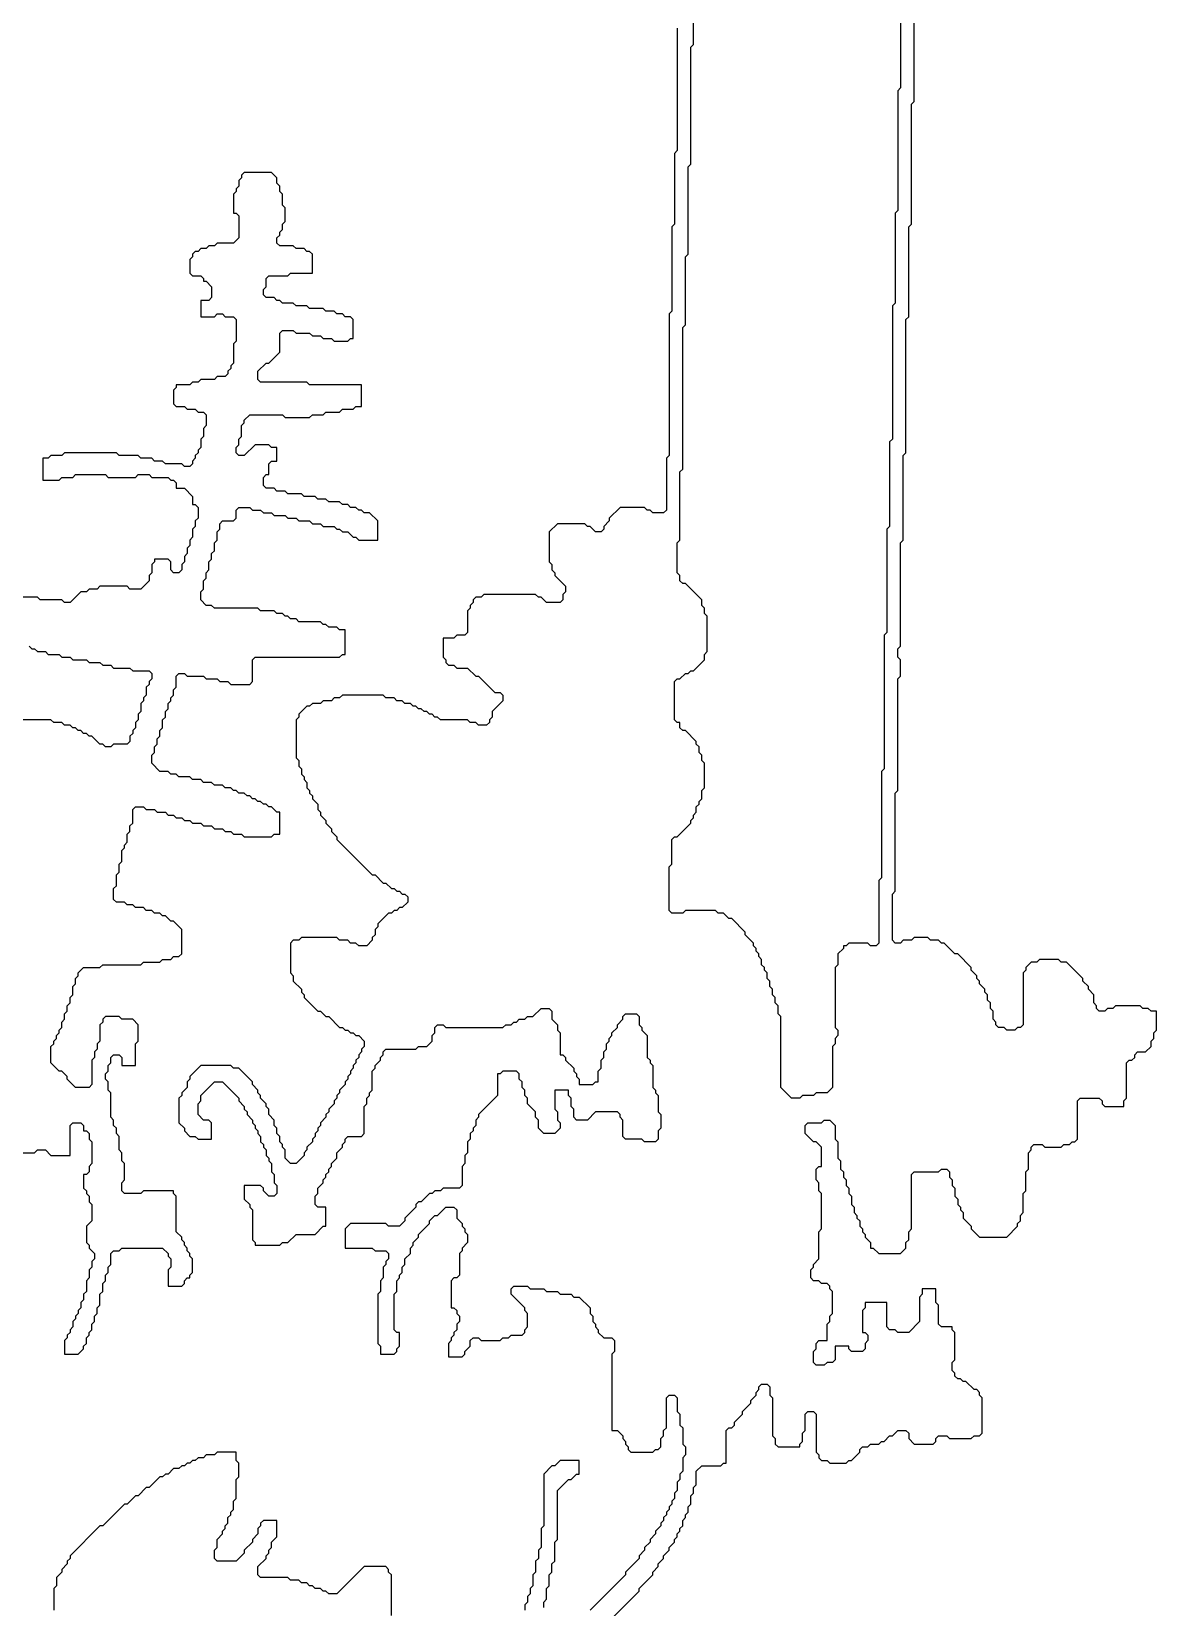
# Model space of a CAD drawing. Header units: metres. Extents: x 0 to 100, y 0 to 127.
# Drawn here: x 85.75 to 96.08, y 20.93 to 35.39 of the extents above; entities that cross this region are included whole.
import ezdxf

# ---------------------------------------------------------------- set-up
doc = ezdxf.new("R2010")
doc.units = ezdxf.units.M

msp = doc.modelspace()

# ---------------------------------------------------------------- linework, layer by layer
for points in [[(93.725, 35.975), (93.725, 34.875), (93.7, 34.85), (93.7, 33.75), (93.675, 33.725), (93.675, 32.9), (93.65, 32.875), (93.65, 31.65), (93.625, 31.625), (93.625, 30.85), (93.6, 30.825), (93.6, 29.875), (93.575, 29.85), (93.575, 28.625), (93.55, 28.6), (93.55, 27.625), (93.525, 27.6), (93.525, 27.025), (93.5, 27), (93.45, 27), (93.425, 27.025), (93.25, 27.025), (93.225, 27), (93.2, 27), (93.2, 26.975), (93.15, 26.925), (93.15, 26.825), (93.125, 26.8), (93.125, 26.25), (93.15, 26.225), (93.15, 26.175), (93.125, 26.15), (93.125, 26.1), (93.1, 26.075), (93.1, 25.7), (93.05, 25.65), (92.95, 25.65), (92.925, 25.625), (92.825, 25.625), (92.8, 25.6), (92.725, 25.6), (92.625, 25.7), (92.625, 26.35), (92.6, 26.375), (92.6, 26.45), (92.575, 26.475), (92.575, 26.525), (92.55, 26.55), (92.55, 26.6), (92.525, 26.625), (92.525, 26.675), (92.5, 26.7), (92.5, 26.75), (92.475, 26.775), (92.475, 26.8), (92.45, 26.825), (92.45, 26.875), (92.425, 26.9), (92.425, 26.925), (92.4, 26.95), (92.4, 26.975), (92.375, 27), (92.375, 27.025), (92.3, 27.1), (92.3, 27.125), (92.175, 27.25), (92.15, 27.25), (92.1, 27.3), (92.05, 27.3), (92.025, 27.325), (91.75, 27.325), (91.725, 27.3), (91.625, 27.3), (91.6, 27.325), (91.6, 27.725), (91.625, 27.75), (91.625, 27.975), (91.65, 28), (91.675, 28), (91.8, 28.125), (91.8, 28.15), (91.825, 28.175), (91.825, 28.2), (91.85, 28.225), (91.85, 28.275), (91.875, 28.3), (91.875, 28.325), (91.9, 28.35), (91.9, 28.425), (91.925, 28.45), (91.925, 28.675), (91.9, 28.7), (91.9, 28.75), (91.875, 28.775), (91.875, 28.825), (91.85, 28.85), (91.85, 28.875), (91.75, 28.975), (91.725, 28.975), (91.7, 29), (91.7, 29.05), (91.675, 29.05), (91.65, 29.075), (91.65, 29.425), (91.675, 29.45), (91.7, 29.45), (91.75, 29.5), (91.775, 29.5), (91.8, 29.525), (91.825, 29.525), (91.925, 29.625), (91.925, 29.675), (91.95, 29.7), (91.95, 30.025), (91.925, 30.05), (91.925, 30.1), (91.9, 30.125), (91.9, 30.175), (91.75, 30.325), (91.725, 30.325), (91.7, 30.35), (91.7, 30.4), (91.675, 30.425), (91.675, 30.7), (91.7, 30.725), (91.7, 31.35), (91.725, 31.375), (91.725, 32.675), (91.75, 32.7), (91.75, 33.325), (91.775, 33.35), (91.775, 34.15), (91.8, 34.175), (91.8, 35.25), (91.825, 35.275), (91.825, 36.35)], [(91.025, 20.775), (91.325, 21.075), (91.325, 21.1), (91.45, 21.225), (91.45, 21.25), (91.5, 21.3), (91.5, 21.325), (91.55, 21.375), (91.55, 21.4), (91.6, 21.45), (91.6, 21.475), (91.65, 21.525), (91.65, 21.55), (91.675, 21.575), (91.675, 21.6), (91.7, 21.625), (91.7, 21.65), (91.725, 21.675), (91.725, 21.725), (91.75, 21.75), (91.75, 21.775), (91.775, 21.8), (91.775, 21.85), (91.8, 21.875), (91.8, 21.95), (91.825, 21.975), (91.825, 22.025), (91.85, 22.05), (91.85, 22.175), (91.9, 22.225), (92.075, 22.225), (92.1, 22.25), (92.125, 22.25), (92.125, 22.55), (92.15, 22.575), (92.175, 22.575), (92.2, 22.6), (92.2, 22.625), (92.275, 22.7), (92.275, 22.725), (92.35, 22.8), (92.35, 22.825), (92.4, 22.875), (92.4, 22.9), (92.425, 22.925), (92.425, 22.95), (92.45, 22.975), (92.5, 22.975), (92.525, 22.95), (92.525, 22.875), (92.55, 22.85), (92.55, 22.5), (92.575, 22.475), (92.575, 22.425), (92.6, 22.4), (92.8, 22.4), (92.8, 22.425), (92.825, 22.45), (92.825, 22.525), (92.85, 22.55), (92.85, 22.7), (92.875, 22.725), (92.925, 22.725), (92.95, 22.7), (92.95, 22.35), (92.975, 22.325), (92.975, 22.3), (93, 22.275), (93.05, 22.275), (93.075, 22.25), (93.225, 22.25), (93.25, 22.275), (93.275, 22.275), (93.35, 22.35), (93.35, 22.375), (93.375, 22.4), (93.425, 22.4), (93.45, 22.425), (93.525, 22.425), (93.55, 22.45), (93.575, 22.45), (93.625, 22.5), (93.65, 22.5), (93.7, 22.55), (93.775, 22.55), (93.8, 22.525), (93.8, 22.475), (93.85, 22.425), (94.025, 22.425), (94.05, 22.45), (94.05, 22.475), (94.075, 22.5), (94.15, 22.5), (94.175, 22.475), (94.375, 22.475), (94.4, 22.5), (94.45, 22.5), (94.475, 22.525), (94.475, 22.85), (94.45, 22.875), (94.45, 22.9), (94.425, 22.925), (94.4, 22.925), (94.325, 23), (94.3, 23), (94.275, 23.025), (94.25, 23.025), (94.225, 23.05), (94.225, 23.075), (94.2, 23.1), (94.2, 23.175), (94.225, 23.2), (94.225, 23.45), (94.2, 23.475), (94.2, 23.5), (94.1, 23.5), (94.075, 23.525), (94.075, 23.7), (94.05, 23.725), (94.05, 23.85), (93.925, 23.85), (93.925, 23.8), (93.9, 23.775), (93.9, 23.55), (93.8, 23.45), (93.7, 23.45), (93.675, 23.475), (93.625, 23.475), (93.6, 23.5), (93.6, 23.725), (93.4, 23.725), (93.4, 23.675), (93.375, 23.65), (93.375, 23.45), (93.4, 23.45), (93.425, 23.425), (93.425, 23.375), (93.4, 23.35), (93.4, 23.3), (93.375, 23.275), (93.275, 23.275), (93.25, 23.3), (93.25, 23.325), (93.125, 23.325), (93.125, 23.2), (93.1, 23.175), (93.05, 23.175), (93.025, 23.15), (92.95, 23.15), (92.925, 23.175), (92.925, 23.275), (92.95, 23.3), (92.95, 23.35), (92.975, 23.375), (93.05, 23.375), (93.05, 23.525), (93.075, 23.55), (93.075, 23.6), (93.1, 23.625), (93.1, 23.825), (93.075, 23.85), (93.075, 23.875), (93.05, 23.9), (93, 23.9), (92.975, 23.925), (92.925, 23.925), (92.9, 23.95), (92.9, 24.025), (92.925, 24.05), (92.925, 24.075), (92.975, 24.125), (92.975, 24.375), (93, 24.4), (93, 24.725), (92.975, 24.75), (92.975, 24.825), (92.95, 24.85), (92.95, 24.95), (92.975, 24.975), (93, 24.975), (93, 25.15), (92.95, 25.2), (92.925, 25.2), (92.85, 25.275), (92.85, 25.35), (92.875, 25.375), (93, 25.375), (93.025, 25.4), (93.075, 25.4), (93.125, 25.35), (93.125, 25.225), (93.15, 25.2), (93.15, 25.05), (93.175, 25.025), (93.175, 24.95), (93.2, 24.925), (93.2, 24.875), (93.225, 24.85), (93.225, 24.8), (93.25, 24.775), (93.25, 24.725), (93.275, 24.7), (93.275, 24.625), (93.3, 24.6), (93.3, 24.55), (93.325, 24.525), (93.325, 24.5), (93.35, 24.475), (93.35, 24.425), (93.375, 24.4), (93.375, 24.375), (93.4, 24.35), (93.4, 24.325), (93.45, 24.275), (93.45, 24.225), (93.475, 24.225), (93.525, 24.175), (93.725, 24.175), (93.775, 24.225), (93.775, 24.275), (93.8, 24.3), (93.8, 24.375), (93.825, 24.4), (93.825, 24.9), (93.85, 24.925), (94.075, 24.925), (94.1, 24.95), (94.15, 24.95), (94.175, 24.925), (94.175, 24.875), (94.2, 24.85), (94.2, 24.8), (94.225, 24.775), (94.225, 24.7), (94.25, 24.675), (94.25, 24.625), (94.275, 24.6), (94.275, 24.575), (94.3, 24.55), (94.3, 24.5), (94.375, 24.425), (94.375, 24.4), (94.45, 24.325), (94.7, 24.325), (94.8, 24.425), (94.8, 24.45), (94.825, 24.475), (94.825, 24.525), (94.85, 24.55), (94.85, 24.725), (94.875, 24.75), (94.875, 24.925), (94.9, 24.95), (94.9, 25.1), (94.925, 25.125), (94.925, 25.15), (94.95, 25.175), (95.025, 25.175), (95.05, 25.15), (95.2, 25.15), (95.225, 25.175), (95.275, 25.175), (95.3, 25.2), (95.325, 25.2), (95.35, 25.225), (95.35, 25.575), (95.375, 25.6), (95.55, 25.6), (95.575, 25.575), (95.575, 25.55), (95.6, 25.525), (95.775, 25.525), (95.775, 25.575), (95.8, 25.6), (95.8, 25.925), (95.825, 25.95), (95.85, 25.95), (95.875, 25.975), (95.875, 26), (95.9, 26.025), (95.975, 26.025), (96.025, 26.075), (96.025, 26.125), (96.05, 26.15), (96.05, 26.2), (96.075, 26.225), (96.075, 26.4), (96.025, 26.4), (96, 26.425), (95.95, 26.425), (95.925, 26.45), (95.7, 26.45), (95.675, 26.425), (95.625, 26.425), (95.6, 26.4), (95.55, 26.4), (95.525, 26.425), (95.525, 26.45), (95.5, 26.475), (95.5, 26.55), (95.45, 26.6), (95.45, 26.625), (95.4, 26.675), (95.4, 26.7), (95.25, 26.85), (95.2, 26.85), (95.175, 26.875), (95, 26.875), (94.975, 26.85), (94.925, 26.85), (94.875, 26.8), (94.875, 26.775), (94.85, 26.75), (94.85, 26.275), (94.825, 26.25), (94.8, 26.25), (94.775, 26.225), (94.7, 26.225), (94.675, 26.25), (94.625, 26.25), (94.6, 26.275), (94.6, 26.3), (94.575, 26.325), (94.575, 26.4), (94.55, 26.425), (94.55, 26.475), (94.525, 26.5), (94.525, 26.55), (94.5, 26.575), (94.5, 26.6), (94.45, 26.65), (94.45, 26.675), (94.425, 26.7), (94.425, 26.725), (94.375, 26.775), (94.375, 26.8), (94.25, 26.925), (94.225, 26.925), (94.125, 27.025), (94.1, 27.025), (94.075, 27.05), (94, 27.05), (93.975, 27.075), (93.85, 27.075), (93.825, 27.05), (93.75, 27.05), (93.725, 27.025), (93.675, 27.025), (93.65, 27.05), (93.65, 27.475), (93.675, 27.5), (93.675, 28.4), (93.7, 28.425), (93.7, 29.45), (93.725, 29.475), (93.725, 29.625), (93.7, 29.65), (93.7, 29.725), (93.725, 29.75), (93.725, 30.7), (93.75, 30.725), (93.75, 31.5), (93.775, 31.525), (93.775, 32.75), (93.8, 32.775), (93.8, 33.6), (93.825, 33.625), (93.825, 34.725), (93.85, 34.75), (93.85, 35.85)], [(91.675, 35.425), (91.675, 34.3), (91.65, 34.275), (91.65, 33.625), (91.625, 33.6), (91.625, 32.825), (91.6, 32.8), (91.6, 31.5), (91.575, 31.475), (91.575, 31), (91.55, 30.975), (91.45, 30.975), (91.425, 31), (91.4, 31), (91.375, 31.025), (91.15, 31.025), (91.05, 30.925), (91.05, 30.9), (91, 30.85), (91, 30.825), (90.975, 30.8), (90.925, 30.8), (90.875, 30.85), (90.85, 30.85), (90.825, 30.875), (90.575, 30.875), (90.5, 30.8), (90.5, 30.525), (90.525, 30.5), (90.525, 30.45), (90.55, 30.425), (90.55, 30.4), (90.65, 30.3), (90.65, 30.25), (90.625, 30.225), (90.625, 30.175), (90.6, 30.15), (90.475, 30.15), (90.425, 30.2), (90.4, 30.2), (90.375, 30.225), (89.9, 30.225), (89.875, 30.2), (89.825, 30.2), (89.8, 30.175), (89.8, 30.15), (89.775, 30.125), (89.775, 30.1), (89.75, 30.075), (89.75, 29.875), (89.725, 29.85), (89.65, 29.85), (89.625, 29.825), (89.525, 29.825), (89.525, 29.65), (89.55, 29.625), (89.55, 29.6), (89.575, 29.575), (89.625, 29.575), (89.65, 29.55), (89.75, 29.55), (89.825, 29.475), (89.85, 29.475), (90, 29.325), (90.05, 29.325), (90.075, 29.3), (90.075, 29.25), (89.975, 29.15), (89.975, 29.1), (89.95, 29.075), (89.95, 29.05), (89.925, 29.025), (89.85, 29.025), (89.825, 29.05), (89.775, 29.05), (89.75, 29.075), (89.5, 29.075), (89.475, 29.1), (89.45, 29.1), (89.425, 29.125), (89.4, 29.125), (89.375, 29.15), (89.35, 29.15), (89.325, 29.175), (89.3, 29.175), (89.275, 29.2), (89.25, 29.2), (89.225, 29.225), (89.175, 29.225), (89.15, 29.25), (89.1, 29.25), (89.075, 29.275), (89, 29.275), (88.975, 29.3), (88.6, 29.3), (88.575, 29.275), (88.525, 29.275), (88.5, 29.25), (88.425, 29.25), (88.4, 29.225), (88.325, 29.225), (88.3, 29.2), (88.275, 29.2), (88.2, 29.125), (88.2, 29.1), (88.175, 29.075), (88.175, 28.725), (88.2, 28.7), (88.2, 28.65), (88.225, 28.625), (88.225, 28.575), (88.25, 28.55), (88.25, 28.525), (88.275, 28.5), (88.275, 28.45), (88.3, 28.425), (88.3, 28.4), (88.325, 28.375), (88.325, 28.35), (88.375, 28.3), (88.375, 28.25), (88.4, 28.225), (88.4, 28.2), (88.45, 28.15), (88.45, 28.125), (88.5, 28.075), (88.5, 28.05), (88.55, 28), (88.55, 27.975), (88.875, 27.65), (88.9, 27.65), (88.975, 27.575), (89, 27.575), (89.05, 27.525), (89.075, 27.525), (89.1, 27.5), (89.125, 27.5), (89.15, 27.475), (89.175, 27.475), (89.2, 27.45), (89.2, 27.4), (89.15, 27.35), (89.125, 27.35), (89.1, 27.325), (89.075, 27.325), (89.05, 27.3), (89.025, 27.3), (88.925, 27.2), (88.925, 27.175), (88.9, 27.15), (88.9, 27.1), (88.875, 27.075), (88.875, 27.05), (88.825, 27), (88.75, 27), (88.725, 27.025), (88.675, 27.025), (88.65, 27.05), (88.575, 27.05), (88.55, 27.075), (88.225, 27.075), (88.2, 27.05), (88.15, 27.05), (88.125, 27.025), (88.125, 26.75), (88.15, 26.725), (88.15, 26.675), (88.225, 26.6), (88.225, 26.575), (88.25, 26.55), (88.25, 26.525), (88.375, 26.4), (88.4, 26.4), (88.45, 26.35), (88.475, 26.35), (88.575, 26.25), (88.6, 26.25), (88.625, 26.225), (88.65, 26.225), (88.675, 26.2), (88.7, 26.2), (88.725, 26.175), (88.75, 26.175), (88.8, 26.125), (88.8, 26.075), (88.775, 26.05), (88.775, 26.025), (88.75, 26), (88.75, 25.975), (88.725, 25.95), (88.725, 25.925), (88.7, 25.9), (88.7, 25.875), (88.675, 25.85), (88.675, 25.825), (88.65, 25.8), (88.65, 25.775), (88.625, 25.75), (88.625, 25.725), (88.575, 25.675), (88.575, 25.65), (88.55, 25.625), (88.55, 25.6), (88.525, 25.575), (88.525, 25.55), (88.475, 25.5), (88.475, 25.475), (88.45, 25.45), (88.45, 25.425), (88.4, 25.375), (88.4, 25.35), (88.375, 25.325), (88.375, 25.3), (88.35, 25.275), (88.35, 25.25), (88.325, 25.225), (88.325, 25.2), (88.275, 25.15), (88.275, 25.125), (88.25, 25.1), (88.25, 25.075), (88.175, 25), (88.125, 25), (88.075, 25.05), (88.075, 25.125), (88.05, 25.15), (88.05, 25.175), (88.025, 25.2), (88.025, 25.25), (88, 25.275), (88, 25.325), (87.975, 25.35), (87.975, 25.4), (87.925, 25.45), (87.925, 25.5), (87.9, 25.525), (87.9, 25.55), (87.85, 25.6), (87.85, 25.625), (87.825, 25.65), (87.825, 25.675), (87.775, 25.725), (87.775, 25.75), (87.65, 25.875), (87.6, 25.875), (87.575, 25.9), (87.3, 25.9), (87.2, 25.8), (87.2, 25.775), (87.175, 25.75), (87.175, 25.7), (87.125, 25.65), (87.125, 25.625), (87.1, 25.6), (87.1, 25.375), (87.15, 25.325), (87.15, 25.3), (87.2, 25.25), (87.25, 25.25), (87.275, 25.225), (87.4, 25.225), (87.4, 25.375), (87.375, 25.4), (87.325, 25.4), (87.275, 25.45), (87.275, 25.55), (87.3, 25.575), (87.3, 25.625), (87.425, 25.75), (87.5, 25.75), (87.65, 25.6), (87.65, 25.575), (87.7, 25.525), (87.7, 25.5), (87.725, 25.475), (87.725, 25.45), (87.775, 25.4), (87.775, 25.375), (87.8, 25.35), (87.8, 25.325), (87.825, 25.3), (87.825, 25.275), (87.85, 25.25), (87.85, 25.2), (87.875, 25.175), (87.875, 25.15), (87.9, 25.125), (87.9, 25.075), (87.925, 25.05), (87.925, 25.025), (87.95, 25), (87.95, 24.925), (87.975, 24.9), (87.975, 24.825), (88, 24.8), (88, 24.725), (87.975, 24.7), (87.925, 24.7), (87.875, 24.75), (87.875, 24.775), (87.85, 24.8), (87.7, 24.8), (87.7, 24.675), (87.75, 24.625), (87.75, 24.6), (87.775, 24.575), (87.775, 24.3), (87.8, 24.275), (87.8, 24.25), (88.025, 24.25), (88.05, 24.275), (88.1, 24.275), (88.175, 24.35), (88.35, 24.35), (88.425, 24.425), (88.45, 24.425), (88.45, 24.6), (88.375, 24.6), (88.35, 24.625), (88.35, 24.7), (88.375, 24.725), (88.375, 24.775), (88.425, 24.825), (88.425, 24.85), (88.45, 24.875), (88.45, 24.9), (88.475, 24.925), (88.475, 24.95), (88.5, 24.975), (88.5, 25), (88.55, 25.05), (88.55, 25.1), (88.6, 25.15), (88.6, 25.175), (88.625, 25.2), (88.625, 25.225), (88.65, 25.25), (88.775, 25.25), (88.8, 25.275), (88.8, 25.525), (88.825, 25.55), (88.825, 25.6), (88.85, 25.625), (88.85, 25.65), (88.875, 25.675), (88.875, 25.85), (88.9, 25.875), (88.9, 25.9), (88.95, 25.95), (88.95, 25.975), (88.975, 26), (88.975, 26.025), (89, 26.05), (89.275, 26.05), (89.3, 26.075), (89.375, 26.075), (89.425, 26.125), (89.425, 26.175), (89.45, 26.2), (89.45, 26.25), (89.475, 26.275), (89.525, 26.275), (89.55, 26.25), (90.075, 26.25), (90.1, 26.275), (90.15, 26.275), (90.175, 26.3), (90.2, 26.3), (90.225, 26.325), (90.275, 26.325), (90.3, 26.35), (90.35, 26.35), (90.425, 26.425), (90.5, 26.425), (90.525, 26.4), (90.525, 26.325), (90.575, 26.275), (90.575, 26.225), (90.6, 26.2), (90.6, 26), (90.625, 26), (90.65, 25.975), (90.65, 25.95), (90.725, 25.875), (90.725, 25.85), (90.75, 25.825), (90.75, 25.8), (90.775, 25.775), (90.775, 25.725), (90.9, 25.725), (90.925, 25.75), (90.95, 25.75), (90.95, 25.85), (90.975, 25.875), (90.975, 25.95), (91, 25.975), (91, 26.025), (91.025, 26.05), (91.025, 26.1), (91.05, 26.125), (91.05, 26.15), (91.075, 26.175), (91.075, 26.2), (91.125, 26.25), (91.125, 26.275), (91.175, 26.325), (91.175, 26.35), (91.2, 26.375), (91.3, 26.375), (91.325, 26.35), (91.325, 26.275), (91.35, 26.25), (91.35, 26.225), (91.4, 26.175), (91.4, 25.975), (91.425, 25.95), (91.425, 25.925), (91.45, 25.9), (91.45, 25.7), (91.475, 25.675), (91.475, 25.65), (91.5, 25.625), (91.5, 25.475), (91.525, 25.45), (91.525, 25.325), (91.5, 25.3), (91.5, 25.225), (91.475, 25.2), (91.375, 25.2), (91.35, 25.225), (91.2, 25.225), (91.175, 25.25), (91.175, 25.4), (91.15, 25.425), (91.15, 25.45), (91.125, 25.475), (90.925, 25.475), (90.85, 25.4), (90.75, 25.4), (90.725, 25.425), (90.725, 25.5), (90.7, 25.525), (90.7, 25.6), (90.675, 25.625), (90.675, 25.675), (90.55, 25.675), (90.55, 25.5), (90.575, 25.475), (90.575, 25.4), (90.6, 25.375), (90.6, 25.325), (90.55, 25.275), (90.45, 25.275), (90.4, 25.325), (90.4, 25.4), (90.375, 25.425), (90.375, 25.475), (90.3, 25.55), (90.3, 25.6), (90.275, 25.625), (90.275, 25.675), (90.25, 25.7), (90.25, 25.75), (90.225, 25.775), (90.225, 25.825), (90.2, 25.85), (90.075, 25.85), (90.05, 25.825), (90.025, 25.825), (90.025, 25.625), (89.85, 25.45), (89.85, 25.425), (89.825, 25.4), (89.825, 25.35), (89.8, 25.325), (89.8, 25.3), (89.775, 25.275), (89.775, 25.225), (89.75, 25.2), (89.75, 25.1), (89.725, 25.075), (89.725, 25), (89.7, 24.975), (89.7, 24.8), (89.675, 24.775), (89.525, 24.775), (89.5, 24.75), (89.45, 24.75), (89.425, 24.725), (89.4, 24.725), (89.325, 24.65), (89.3, 24.65), (89.275, 24.625), (89.275, 24.6), (89.175, 24.5), (89.175, 24.475), (89.125, 24.425), (89.025, 24.425), (89, 24.45), (88.675, 24.45), (88.625, 24.4), (88.625, 24.225), (88.875, 24.225), (88.9, 24.2), (89, 24.2), (89.025, 24.175), (89.025, 24.125), (89, 24.1), (89, 24.075), (88.975, 24.05), (88.975, 23.95), (88.95, 23.925), (88.95, 23.825), (88.925, 23.8), (88.925, 23.35), (88.95, 23.325), (88.95, 23.25), (89.075, 23.25), (89.1, 23.275), (89.1, 23.3), (89.125, 23.325), (89.125, 23.45), (89.1, 23.45), (89.075, 23.475), (89.075, 23.8), (89.1, 23.825), (89.1, 23.925), (89.125, 23.95), (89.125, 23.975), (89.15, 24), (89.15, 24.05), (89.175, 24.075), (89.175, 24.125), (89.225, 24.175), (89.225, 24.225), (89.25, 24.25), (89.25, 24.275), (89.3, 24.325), (89.3, 24.35), (89.4, 24.45), (89.4, 24.475), (89.45, 24.525), (89.475, 24.525), (89.55, 24.6), (89.625, 24.6), (89.65, 24.575), (89.65, 24.5), (89.7, 24.45), (89.7, 24.425), (89.725, 24.4), (89.725, 24.375), (89.75, 24.35), (89.75, 24.275), (89.7, 24.225), (89.7, 24.2), (89.675, 24.175), (89.675, 23.975), (89.65, 23.95), (89.625, 23.95), (89.6, 23.925), (89.6, 23.675), (89.625, 23.675), (89.65, 23.65), (89.65, 23.625), (89.675, 23.6), (89.675, 23.55), (89.65, 23.525), (89.65, 23.475), (89.625, 23.45), (89.625, 23.425), (89.6, 23.4), (89.6, 23.375), (89.575, 23.35), (89.575, 23.225), (89.7, 23.225), (89.725, 23.25), (89.725, 23.275), (89.775, 23.325), (89.775, 23.375), (89.8, 23.4), (89.85, 23.4), (89.875, 23.375), (90.05, 23.375), (90.075, 23.4), (90.125, 23.4), (90.15, 23.425), (90.25, 23.425), (90.275, 23.45), (90.275, 23.475), (90.3, 23.5), (90.3, 23.625), (90.275, 23.65), (90.275, 23.675), (90.15, 23.8), (90.15, 23.85), (90.175, 23.875), (90.3, 23.875), (90.325, 23.85), (90.45, 23.85), (90.475, 23.825), (90.575, 23.825), (90.6, 23.8), (90.7, 23.8), (90.725, 23.775), (90.775, 23.775), (90.875, 23.675), (90.875, 23.625), (90.9, 23.6), (90.9, 23.55), (90.925, 23.525), (90.925, 23.5), (90.95, 23.475), (90.95, 23.45), (91, 23.4), (91.075, 23.4), (91.1, 23.375), (91.1, 23.275), (91.075, 23.25), (91.075, 22.55), (91.125, 22.55), (91.175, 22.5), (91.175, 22.475), (91.2, 22.45), (91.2, 22.425), (91.225, 22.4), (91.225, 22.375), (91.25, 22.35), (91.45, 22.35), (91.475, 22.375), (91.5, 22.375), (91.525, 22.4), (91.525, 22.475), (91.55, 22.5), (91.55, 22.55), (91.575, 22.575), (91.575, 22.85), (91.6, 22.875), (91.65, 22.875), (91.675, 22.85), (91.675, 22.725), (91.7, 22.7), (91.7, 22.6), (91.725, 22.575), (91.725, 22.425), (91.75, 22.4), (91.75, 22.325), (91.725, 22.3), (91.725, 22.175), (91.7, 22.15), (91.7, 22.1), (91.675, 22.075), (91.675, 22), (91.65, 21.975), (91.65, 21.925), (91.625, 21.9), (91.625, 21.875), (91.6, 21.85), (91.6, 21.825), (91.575, 21.8), (91.575, 21.775), (91.55, 21.75), (91.55, 21.725), (91.525, 21.7), (91.525, 21.675), (91.475, 21.625), (91.475, 21.6), (91.425, 21.55), (91.425, 21.525), (91.375, 21.475), (91.375, 21.45), (91.325, 21.4), (91.325, 21.375), (91.2, 21.25), (91.2, 21.225), (90.875, 20.9)], [(85.65, 25.1), (85.775, 25.1), (85.8, 25.125), (85.875, 25.125), (85.925, 25.075), (86.1, 25.075), (86.1, 25.35), (86.125, 25.375), (86.2, 25.375), (86.225, 25.35), (86.225, 25.3), (86.25, 25.3), (86.275, 25.275), (86.275, 25.225), (86.3, 25.2), (86.3, 25), (86.275, 24.975), (86.275, 24.925), (86.25, 24.9), (86.225, 24.9), (86.225, 24.775), (86.25, 24.75), (86.25, 24.725), (86.275, 24.7), (86.275, 24.65), (86.3, 24.625), (86.3, 24.475), (86.25, 24.425), (86.25, 24.275), (86.275, 24.25), (86.275, 24.225), (86.325, 24.175), (86.325, 24.125), (86.3, 24.1), (86.3, 24.05), (86.275, 24.025), (86.275, 23.95), (86.25, 23.925), (86.25, 23.825), (86.225, 23.8), (86.225, 23.75), (86.2, 23.725), (86.2, 23.675), (86.175, 23.65), (86.175, 23.625), (86.15, 23.6), (86.15, 23.575), (86.125, 23.55), (86.125, 23.5), (86.1, 23.475), (86.1, 23.45), (86.075, 23.425), (86.075, 23.4), (86.05, 23.375), (86.05, 23.25), (86.175, 23.25), (86.225, 23.3), (86.225, 23.325), (86.25, 23.35), (86.25, 23.4), (86.275, 23.425), (86.275, 23.45), (86.3, 23.475), (86.3, 23.525), (86.325, 23.55), (86.325, 23.6), (86.35, 23.625), (86.35, 23.675), (86.375, 23.7), (86.375, 23.8), (86.4, 23.825), (86.4, 23.9), (86.425, 23.925), (86.425, 23.975), (86.45, 24), (86.45, 24.05), (86.475, 24.075), (86.475, 24.175), (86.5, 24.2), (86.55, 24.2), (86.575, 24.225), (86.95, 24.225), (87, 24.175), (87, 24.15), (87.025, 24.125), (87.025, 24.05), (87, 24.025), (87, 23.875), (87.125, 23.875), (87.15, 23.9), (87.15, 23.925), (87.175, 23.95), (87.2, 23.95), (87.2, 23.975), (87.225, 24), (87.225, 24.125), (87.2, 24.15), (87.2, 24.175), (87.175, 24.2), (87.175, 24.225), (87.15, 24.25), (87.15, 24.275), (87.125, 24.3), (87.125, 24.325), (87.075, 24.375), (87.075, 24.7), (87.05, 24.725), (87.05, 24.75), (86.775, 24.75), (86.75, 24.725), (86.6, 24.725), (86.575, 24.75), (86.575, 24.825), (86.6, 24.85), (86.6, 25), (86.575, 25.025), (86.575, 25.1), (86.55, 25.125), (86.55, 25.25), (86.525, 25.275), (86.525, 25.325), (86.5, 25.35), (86.5, 25.4), (86.475, 25.425), (86.475, 25.65), (86.45, 25.675), (86.45, 25.75), (86.425, 25.775), (86.425, 25.825), (86.45, 25.85), (86.45, 25.9), (86.475, 25.925), (86.475, 25.975), (86.5, 26), (86.55, 26), (86.575, 25.975), (86.575, 25.9), (86.7, 25.9), (86.7, 26.1), (86.725, 26.125), (86.725, 26.275), (86.675, 26.325), (86.575, 26.325), (86.55, 26.35), (86.425, 26.35), (86.4, 26.325), (86.4, 26.3), (86.375, 26.275), (86.375, 26.125), (86.35, 26.1), (86.35, 26.05), (86.325, 26.025), (86.325, 25.975), (86.3, 25.95), (86.3, 25.725), (86.275, 25.7), (86.15, 25.7), (86.075, 25.775), (86.075, 25.8), (86.025, 25.85), (86, 25.85), (85.925, 25.925), (85.925, 26.075), (85.95, 26.1), (85.95, 26.125), (85.975, 26.15), (85.975, 26.175), (86, 26.2), (86, 26.225), (86.025, 26.25), (86.025, 26.3), (86.05, 26.325), (86.05, 26.375), (86.075, 26.4), (86.075, 26.45), (86.1, 26.475), (86.1, 26.525), (86.125, 26.55), (86.125, 26.625), (86.15, 26.65), (86.15, 26.7), (86.175, 26.725), (86.175, 26.75), (86.225, 26.8), (86.375, 26.8), (86.4, 26.825), (86.75, 26.825), (86.775, 26.85), (86.925, 26.85), (86.95, 26.875), (87.025, 26.875), (87.05, 26.9), (87.1, 26.9), (87.125, 26.925), (87.125, 27.15), (87.05, 27.225), (87.025, 27.225), (86.975, 27.275), (86.95, 27.275), (86.925, 27.3), (86.875, 27.3), (86.85, 27.325), (86.8, 27.325), (86.775, 27.35), (86.7, 27.35), (86.675, 27.375), (86.625, 27.375), (86.6, 27.4), (86.525, 27.4), (86.5, 27.425), (86.5, 27.525), (86.525, 27.55), (86.525, 27.65), (86.55, 27.675), (86.55, 27.75), (86.575, 27.775), (86.575, 27.875), (86.6, 27.9), (86.6, 27.925), (86.625, 27.95), (86.625, 28.025), (86.65, 28.05), (86.65, 28.1), (86.675, 28.125), (86.675, 28.25), (86.7, 28.275), (86.775, 28.275), (86.8, 28.25), (86.875, 28.25), (86.9, 28.225), (86.975, 28.225), (87, 28.2), (87.05, 28.2), (87.075, 28.175), (87.125, 28.175), (87.15, 28.15), (87.2, 28.15), (87.225, 28.125), (87.3, 28.125), (87.325, 28.1), (87.4, 28.1), (87.425, 28.075), (87.5, 28.075), (87.525, 28.05), (87.575, 28.05), (87.6, 28.025), (87.675, 28.025), (87.7, 28), (87.95, 28), (87.975, 28.025), (88.025, 28.025), (88.025, 28.225), (88, 28.225), (87.95, 28.275), (87.925, 28.275), (87.9, 28.3), (87.875, 28.3), (87.85, 28.325), (87.825, 28.325), (87.8, 28.35), (87.775, 28.35), (87.75, 28.375), (87.725, 28.375), (87.7, 28.4), (87.65, 28.4), (87.625, 28.425), (87.6, 28.425), (87.575, 28.45), (87.525, 28.45), (87.5, 28.475), (87.425, 28.475), (87.4, 28.5), (87.325, 28.5), (87.3, 28.525), (87.225, 28.525), (87.2, 28.55), (87.1, 28.55), (87.075, 28.575), (87.025, 28.575), (87, 28.6), (86.925, 28.6), (86.85, 28.675), (86.85, 28.75), (86.875, 28.775), (86.875, 28.825), (86.9, 28.85), (86.9, 28.9), (86.925, 28.925), (86.925, 28.975), (86.95, 29), (86.95, 29.075), (86.975, 29.1), (86.975, 29.15), (87, 29.175), (87, 29.225), (87.025, 29.25), (87.025, 29.275), (87.05, 29.3), (87.05, 29.35), (87.075, 29.375), (87.075, 29.475), (87.1, 29.5), (87.15, 29.5), (87.175, 29.475), (87.325, 29.475), (87.35, 29.45), (87.45, 29.45), (87.475, 29.425), (87.55, 29.425), (87.575, 29.4), (87.75, 29.4), (87.775, 29.425), (87.775, 29.625), (87.8, 29.65), (88.575, 29.65), (88.6, 29.675), (88.625, 29.675), (88.625, 29.9), (88.575, 29.9), (88.55, 29.925), (88.475, 29.925), (88.45, 29.95), (88.425, 29.95), (88.4, 29.975), (88.2, 29.975), (88.175, 30), (88.125, 30), (88.1, 30.025), (88.075, 30.025), (88.05, 30.05), (88, 30.05), (87.975, 30.075), (87.85, 30.075), (87.825, 30.1), (87.425, 30.1), (87.4, 30.125), (87.35, 30.125), (87.3, 30.175), (87.3, 30.25), (87.325, 30.275), (87.325, 30.35), (87.35, 30.375), (87.35, 30.425), (87.375, 30.45), (87.375, 30.525), (87.4, 30.55), (87.4, 30.6), (87.425, 30.625), (87.425, 30.7), (87.45, 30.725), (87.45, 30.8), (87.475, 30.825), (87.475, 30.875), (87.5, 30.9), (87.6, 30.9), (87.625, 30.925), (87.625, 31), (87.65, 31.025), (87.75, 31.025), (87.775, 31), (87.85, 31), (87.875, 30.975), (87.95, 30.975), (87.975, 30.95), (88.075, 30.95), (88.1, 30.925), (88.175, 30.925), (88.2, 30.9), (88.3, 30.9), (88.325, 30.875), (88.4, 30.875), (88.425, 30.85), (88.525, 30.85), (88.55, 30.825), (88.575, 30.825), (88.6, 30.8), (88.65, 30.8), (88.7, 30.75), (88.725, 30.75), (88.75, 30.725), (88.925, 30.725), (88.925, 30.9), (88.85, 30.975), (88.8, 30.975), (88.775, 31), (88.75, 31), (88.725, 31.025), (88.675, 31.025), (88.65, 31.05), (88.6, 31.05), (88.575, 31.075), (88.475, 31.075), (88.45, 31.1), (88.375, 31.1), (88.35, 31.125), (88.25, 31.125), (88.225, 31.15), (88.1, 31.15), (88.075, 31.175), (88, 31.175), (87.975, 31.2), (87.9, 31.2), (87.875, 31.225), (87.875, 31.3), (87.9, 31.325), (87.925, 31.325), (87.925, 31.425), (87.95, 31.45), (88, 31.45), (88, 31.575), (87.95, 31.575), (87.925, 31.6), (87.8, 31.6), (87.7, 31.5), (87.65, 31.5), (87.625, 31.525), (87.625, 31.575), (87.65, 31.6), (87.65, 31.65), (87.675, 31.675), (87.675, 31.775), (87.7, 31.8), (87.7, 31.825), (87.75, 31.875), (88.05, 31.875), (88.075, 31.85), (88.3, 31.85), (88.325, 31.875), (88.425, 31.875), (88.45, 31.9), (88.575, 31.9), (88.6, 31.925), (88.7, 31.925), (88.725, 31.95), (88.775, 31.95), (88.775, 32.15), (88.3, 32.15), (88.275, 32.175), (87.85, 32.175), (87.825, 32.2), (87.825, 32.275), (87.9, 32.35), (87.925, 32.35), (88.025, 32.45), (88.025, 32.625), (88.05, 32.65), (88.15, 32.65), (88.175, 32.625), (88.3, 32.625), (88.325, 32.6), (88.4, 32.6), (88.425, 32.575), (88.5, 32.575), (88.525, 32.55), (88.65, 32.55), (88.675, 32.575), (88.7, 32.575), (88.7, 32.75), (88.675, 32.775), (88.625, 32.775), (88.6, 32.8), (88.55, 32.8), (88.525, 32.825), (88.45, 32.825), (88.425, 32.85), (88.3, 32.85), (88.275, 32.875), (88.175, 32.875), (88.15, 32.9), (88.05, 32.9), (88.025, 32.925), (88, 32.925), (87.975, 32.95), (87.9, 32.95), (87.875, 32.975), (87.875, 33.025), (87.9, 33.05), (87.9, 33.125), (87.925, 33.15), (88.1, 33.15), (88.125, 33.175), (88.325, 33.175), (88.325, 33.35), (88.3, 33.375), (88.275, 33.375), (88.25, 33.4), (88.175, 33.4), (88.15, 33.425), (88.025, 33.425), (88, 33.45), (88, 33.5), (88.025, 33.525), (88.025, 33.55), (88.05, 33.575), (88.05, 33.625), (88.075, 33.65), (88.075, 33.775), (88.05, 33.8), (88.05, 33.9), (88.025, 33.925), (88.025, 33.975), (88, 34), (88, 34.05), (87.95, 34.1), (87.7, 34.1), (87.675, 34.075), (87.675, 34.05), (87.65, 34.025), (87.65, 33.975), (87.625, 33.95), (87.625, 33.925), (87.6, 33.9), (87.6, 33.725), (87.625, 33.725), (87.65, 33.7), (87.65, 33.5), (87.6, 33.45), (87.45, 33.45), (87.425, 33.425), (87.375, 33.425), (87.35, 33.4), (87.3, 33.4), (87.275, 33.375), (87.25, 33.375), (87.225, 33.35), (87.225, 33.325), (87.2, 33.3), (87.2, 33.175), (87.225, 33.15), (87.3, 33.15), (87.325, 33.125), (87.325, 33.1), (87.35, 33.1), (87.4, 33.05), (87.4, 32.95), (87.375, 32.925), (87.3, 32.925), (87.3, 32.775), (87.425, 32.775), (87.45, 32.8), (87.5, 32.8), (87.525, 32.775), (87.6, 32.775), (87.625, 32.75), (87.625, 32.55), (87.6, 32.525), (87.6, 32.35), (87.575, 32.325), (87.575, 32.3), (87.55, 32.275), (87.55, 32.25), (87.525, 32.225), (87.45, 32.225), (87.425, 32.2), (87.3, 32.2), (87.275, 32.175), (87.225, 32.175), (87.2, 32.15), (87.075, 32.15), (87.075, 32.125), (87.05, 32.1), (87.05, 31.975), (87.075, 31.95), (87.15, 31.95), (87.175, 31.925), (87.25, 31.925), (87.275, 31.9), (87.325, 31.9), (87.35, 31.875), (87.35, 31.775), (87.325, 31.75), (87.325, 31.675), (87.3, 31.65), (87.3, 31.575), (87.275, 31.55), (87.275, 31.525), (87.25, 31.5), (87.25, 31.475), (87.225, 31.45), (87.225, 31.425), (87.2, 31.4), (87.15, 31.4), (87.125, 31.425), (86.975, 31.425), (86.95, 31.45), (86.875, 31.45), (86.85, 31.475), (86.75, 31.475), (86.725, 31.5), (86.55, 31.5), (86.525, 31.525), (86.05, 31.525), (86.025, 31.5), (85.925, 31.5), (85.9, 31.475), (85.85, 31.475), (85.85, 31.275), (86, 31.275), (86.025, 31.3), (86.125, 31.3), (86.15, 31.325), (86.425, 31.325), (86.45, 31.3), (86.7, 31.3), (86.725, 31.325), (86.825, 31.325), (86.85, 31.3), (87, 31.3), (87.025, 31.275), (87.05, 31.275), (87.075, 31.25), (87.075, 31.2), (87.15, 31.2), (87.225, 31.125), (87.225, 31.05), (87.25, 31.05), (87.275, 31.025), (87.275, 30.925), (87.25, 30.9), (87.25, 30.85), (87.225, 30.825), (87.225, 30.75), (87.2, 30.725), (87.2, 30.675), (87.175, 30.65), (87.175, 30.6), (87.15, 30.575), (87.15, 30.525), (87.125, 30.5), (87.125, 30.45), (87.1, 30.425), (87.05, 30.425), (87.025, 30.45), (87.025, 30.525), (87, 30.55), (86.875, 30.55), (86.875, 30.525), (86.85, 30.5), (86.85, 30.425), (86.825, 30.4), (86.825, 30.35), (86.75, 30.275), (86.65, 30.275), (86.625, 30.3), (86.375, 30.3), (86.35, 30.275), (86.275, 30.275), (86.25, 30.25), (86.2, 30.25), (86.1, 30.15), (86.05, 30.15), (86.025, 30.175), (85.825, 30.175), (85.8, 30.2), (85.375, 30.2)], [(85.725, 29.75), (85.75, 29.725), (85.775, 29.725), (85.8, 29.7), (85.875, 29.7), (85.9, 29.675), (86, 29.675), (86.025, 29.65), (86.1, 29.65), (86.125, 29.625), (86.25, 29.625), (86.275, 29.6), (86.375, 29.6), (86.4, 29.575), (86.475, 29.575), (86.5, 29.55), (86.65, 29.55), (86.675, 29.525), (86.825, 29.525), (86.85, 29.5), (86.85, 29.45), (86.825, 29.425), (86.825, 29.4), (86.8, 29.375), (86.8, 29.3), (86.775, 29.275), (86.775, 29.25), (86.75, 29.225), (86.75, 29.15), (86.725, 29.125), (86.725, 29.075), (86.7, 29.05), (86.7, 29), (86.675, 28.975), (86.675, 28.95), (86.65, 28.925), (86.65, 28.875), (86.625, 28.85), (86.5, 28.85), (86.475, 28.825), (86.425, 28.825), (86.4, 28.85), (86.375, 28.85), (86.3, 28.925), (86.275, 28.925), (86.25, 28.95), (86.225, 28.95), (86.2, 28.975), (86.175, 28.975), (86.15, 29), (86.125, 29), (86.1, 29.025), (86.05, 29.025), (86.025, 29.05), (85.95, 29.05), (85.925, 29.075), (85.4, 29.075)], [(89.05, 20.85), (89.05, 21.225), (89.025, 21.25), (89.025, 21.275), (89, 21.3), (88.8, 21.3), (88.55, 21.05), (88.475, 21.05), (88.45, 21.075), (88.425, 21.075), (88.4, 21.1), (88.35, 21.1), (88.325, 21.125), (88.3, 21.125), (88.275, 21.15), (88.225, 21.15), (88.2, 21.175), (88.125, 21.175), (88.1, 21.2), (87.85, 21.2), (87.825, 21.225), (87.825, 21.3), (87.9, 21.375), (87.9, 21.4), (87.925, 21.425), (87.925, 21.45), (87.95, 21.475), (87.95, 21.525), (88, 21.575), (88, 21.725), (87.875, 21.725), (87.85, 21.7), (87.85, 21.675), (87.825, 21.65), (87.825, 21.6), (87.775, 21.55), (87.775, 21.525), (87.7, 21.45), (87.7, 21.425), (87.625, 21.35), (87.45, 21.35), (87.425, 21.375), (87.425, 21.45), (87.45, 21.475), (87.45, 21.55), (87.5, 21.6), (87.5, 21.625), (87.525, 21.65), (87.525, 21.675), (87.55, 21.7), (87.55, 21.75), (87.575, 21.775), (87.575, 21.8), (87.6, 21.825), (87.6, 21.9), (87.625, 21.925), (87.625, 22.1), (87.65, 22.125), (87.65, 22.25), (87.625, 22.275), (87.625, 22.35), (87.45, 22.35), (87.425, 22.325), (87.35, 22.325), (87.325, 22.3), (87.275, 22.3), (87.25, 22.275), (87.225, 22.275), (87.2, 22.25), (87.175, 22.25), (87.15, 22.225), (87.125, 22.225), (87.1, 22.2), (87.05, 22.2), (87, 22.15), (86.975, 22.15), (86.95, 22.125), (86.925, 22.125), (86.825, 22.025), (86.8, 22.025), (86.725, 21.95), (86.7, 21.95), (86.625, 21.875), (86.6, 21.875), (86.4, 21.675), (86.375, 21.675), (86.1, 21.4), (86.1, 21.375), (86.075, 21.35), (86.075, 21.325), (86.025, 21.275), (86.025, 21.25), (85.975, 21.2), (85.975, 21.125), (85.95, 21.1), (85.95, 20.9)], [(90.45, 20.925), (90.45, 20.975), (90.475, 21), (90.475, 21.1), (90.5, 21.125), (90.5, 21.225), (90.525, 21.25), (90.525, 21.325), (90.55, 21.35), (90.55, 21.525), (90.575, 21.55), (90.575, 22), (90.675, 22.1), (90.7, 22.1), (90.75, 22.15), (90.775, 22.15), (90.775, 22.275), (90.6, 22.275), (90.55, 22.225), (90.525, 22.225), (90.45, 22.15), (90.45, 21.675), (90.425, 21.65), (90.425, 21.475), (90.4, 21.45), (90.4, 21.375), (90.375, 21.35), (90.375, 21.25), (90.35, 21.225), (90.35, 21.125), (90.325, 21.1), (90.325, 21.05), (90.3, 21.025), (90.3, 20.975), (90.275, 20.95), (90.275, 20.9)]]:
    msp.add_lwpolyline(points)

doc.saveas('drawing.dxf')
